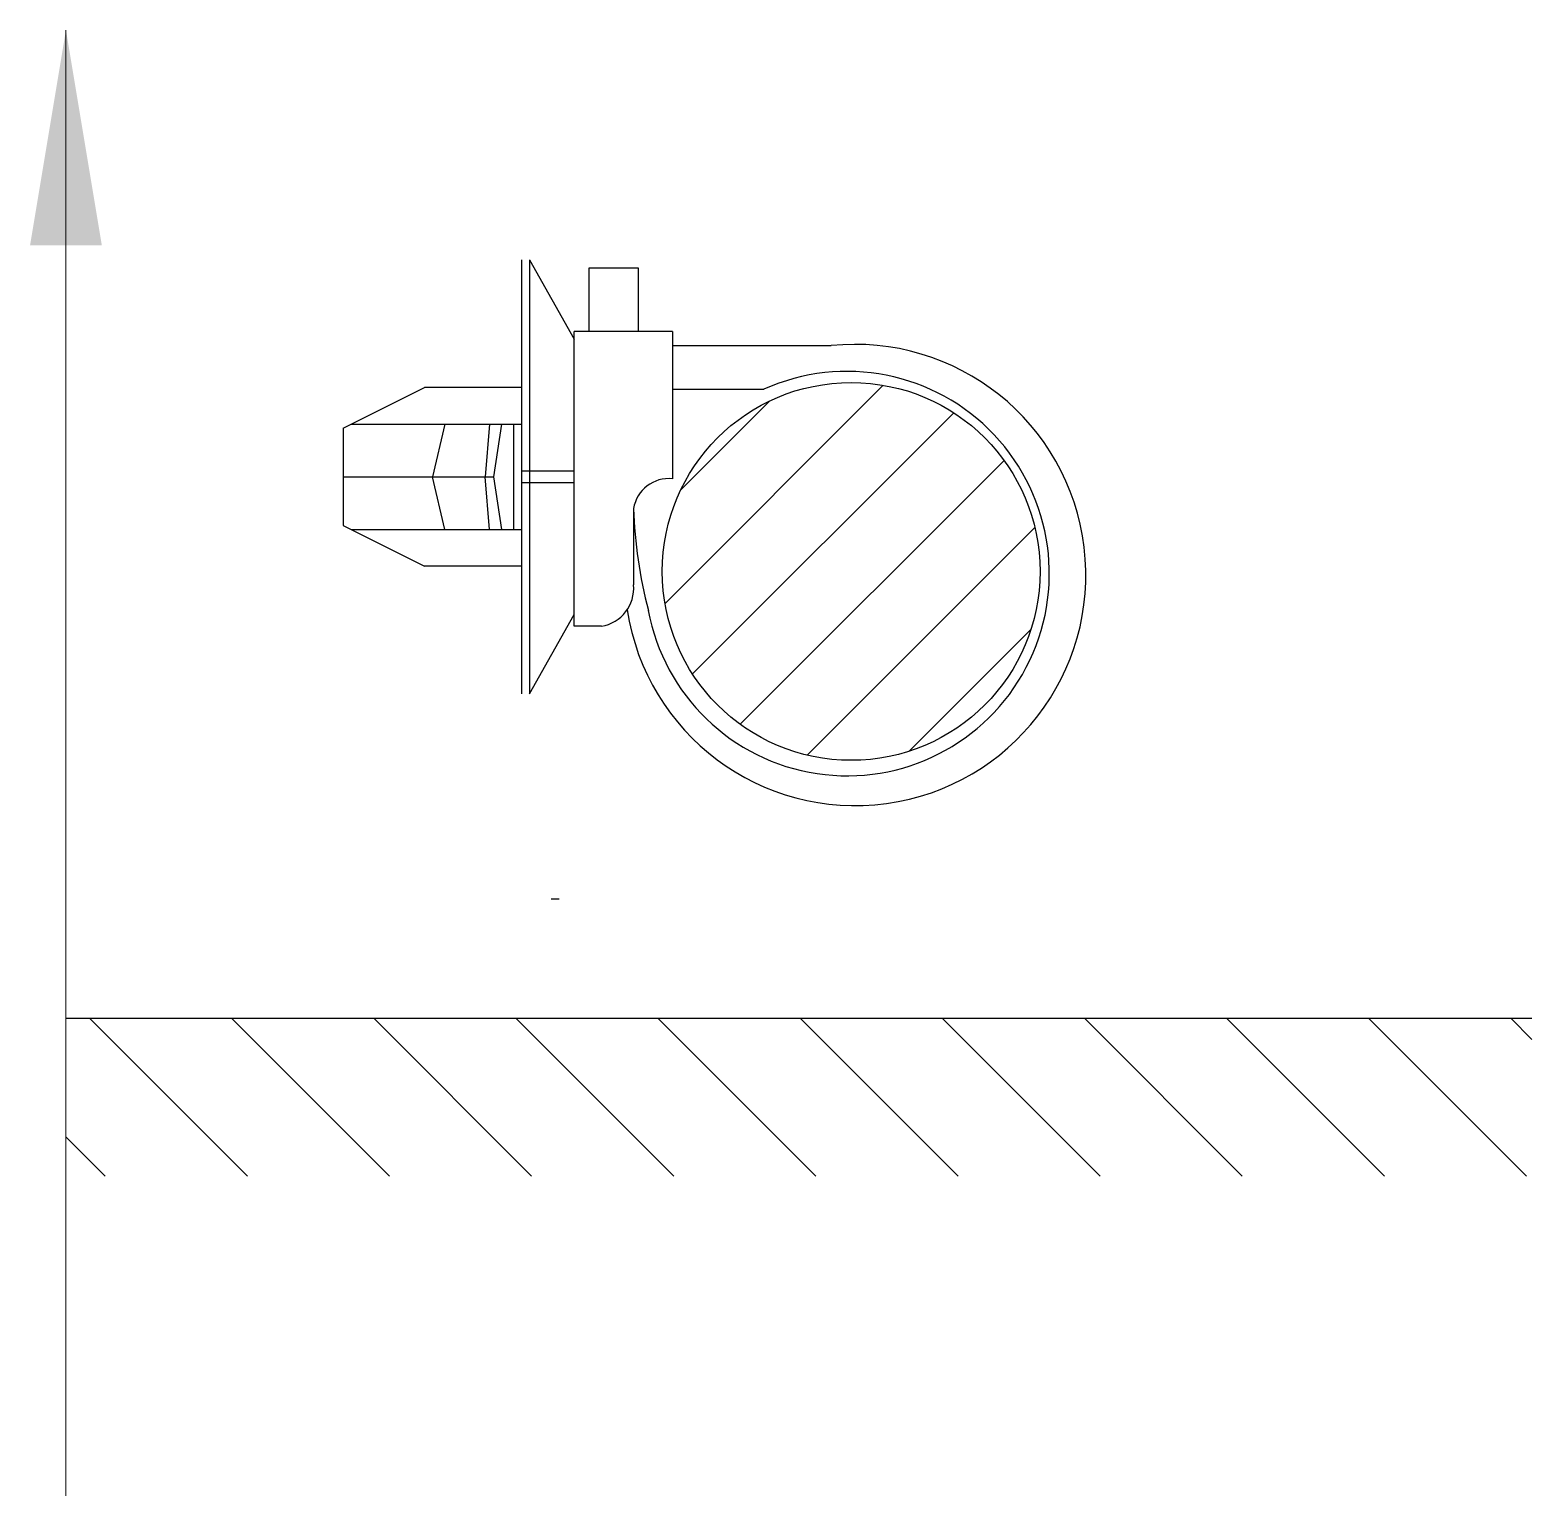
# Model space of a CAD drawing. Header units: inches. Extents: x 47316 to 59086, y 3141 to 11743.
# Drawn here: x 50904.98 to 50928.71, y 4718 to 4741.15 of the extents above; entities that cross this region are included whole.
import ezdxf

# ---------------------------------------------------------------- set-up
doc = ezdxf.new("R2010")
doc.units = ezdxf.units.IN
doc.header["$MEASUREMENT"] = 0
doc.layers.add('_BLACK_HOLE', color=7, linetype='Continuous')

msp = doc.modelspace()

# ---------------------------------------------------------------- linework, layer by layer
at = {"layer": '_BLACK_HOLE', "lineweight": 0}
msp.add_line((50905.55, 4741.155, 0), (50905.55, 4717.998, 0), dxfattribs=at)
at = {"layer": '_BLACK_HOLE', "lineweight": -3}
for p, q in [((50912.746, 4737.527), (50912.746, 4730.668)), ((50912.874, 4737.527), (50913.579, 4736.272)), ((50912.874, 4737.527), (50912.874, 4730.668)), ((50913.813, 4736.392), (50913.813, 4737.396)), ((50913.813, 4737.396), (50914.589, 4737.396)), ((50914.589, 4737.396), (50914.589, 4736.392)), ((50915.131, 4736.392), (50913.579, 4736.392)), ((50913.579, 4731.737), (50913.579, 4736.392)), ((50914.589, 4736.392), (50913.813, 4736.392)), ((50915.131, 4736.392), (50915.131, 4734.064)), ((50915.131, 4736.169), (50917.635, 4736.169)), ((50909.93, 4734.867), (50911.212, 4735.508)), ((50912.751, 4735.508), (50911.212, 4735.508)), ((50916.575, 4735.479), (50915.131, 4735.479)), ((50910.058, 4734.931), (50912.746, 4734.931)), ((50911.533, 4734.931), (50911.34, 4734.098)), ((50912.238, 4734.931), (50912.174, 4734.098)), ((50912.43, 4734.931), (50912.302, 4734.098)), ((50912.623, 4733.264), (50912.623, 4734.931)), ((50909.93, 4734.867), (50909.93, 4733.329)), ((50909.93, 4734.098), (50912.302, 4734.098)), ((50911.533, 4733.264), (50911.34, 4734.098)), ((50912.238, 4733.264), (50912.174, 4734.098)), ((50912.302, 4734.098), (50912.43, 4733.264)), ((50912.746, 4734.194), (50913.579, 4734.194)), ((50913.579, 4734.002), (50912.746, 4734.002)), ((50914.516, 4733.595), (50914.516, 4732.39)), ((50909.93, 4733.329), (50911.212, 4732.687)), ((50910.058, 4733.264), (50912.746, 4733.264)), ((50912.751, 4732.687), (50911.212, 4732.687)), ((50912.874, 4730.668), (50913.579, 4731.923)), ((50914.009, 4731.737), (50913.579, 4731.737)), ((50913.341, 4727.426), (50913.213, 4727.426)), ((50905.55, 4725.546, 0), (50928.706, 4725.546, 0)), ((50908.416, 4723.051), (50905.92, 4725.546)), ((50910.661, 4723.051), (50908.165, 4725.546)), ((50912.906, 4723.051), (50910.411, 4725.546)), ((50915.151, 4723.051), (50912.656, 4725.546)), ((50917.396, 4723.051), (50914.901, 4725.546)), ((50919.641, 4723.051), (50917.146, 4725.546)), ((50921.886, 4723.051), (50919.391, 4725.546)), ((50924.131, 4723.051), (50921.636, 4725.546)), ((50926.376, 4723.051), (50923.881, 4725.546)), ((50928.621, 4723.051), (50926.126, 4725.546)), ((50928.706, 4725.211), (50928.371, 4725.546)), ((50906.171, 4723.051), (50905.55, 4723.671))]:
    msp.add_line(p, q, dxfattribs=at)
at = {"layer": '_BLACK_HOLE', "lineweight": -3, "ltscale": 10}
for p, q in [((50915.013, 4732.096), (50918.461, 4735.544)), ((50915.262, 4733.892), (50916.664, 4735.294)), ((50915.447, 4730.984), (50919.573, 4735.109)), ((50916.2, 4730.189), (50920.368, 4734.357)), ((50917.259, 4729.701), (50920.855, 4733.298)), ((50918.867, 4729.763), (50920.794, 4731.69))]:
    msp.add_line(p, q, dxfattribs=at)
msp.add_circle((50917.953, 4732.603), 2.984, dxfattribs=at)
at = {"layer": '_BLACK_HOLE', "lineweight": -3}
for centre, radius, start, end in [((50918.017, 4732.546), 3.643, 188.6494, 96.0183), ((50917.889, 4732.568), 3.194, 190.4892, 114.2975), ((50915.068, 4733.51), 0.558, 83.4812, 171.1983), ((50921.64, 4733.805), 7.126, 181.6869, 194.7827), ((50913.909, 4732.338), 0.61, 279.4572, 4.8843)]:
    msp.add_arc(centre, radius, start, end, dxfattribs=at)
at = {"layer": '_BLACK_HOLE', "lineweight": 0}
msp.add_solid([(50904.983, 4737.753, 0), (50906.117, 4737.753, 0), (50905.55, 4741.155, 0)], dxfattribs=at)

doc.saveas('drawing.dxf')
